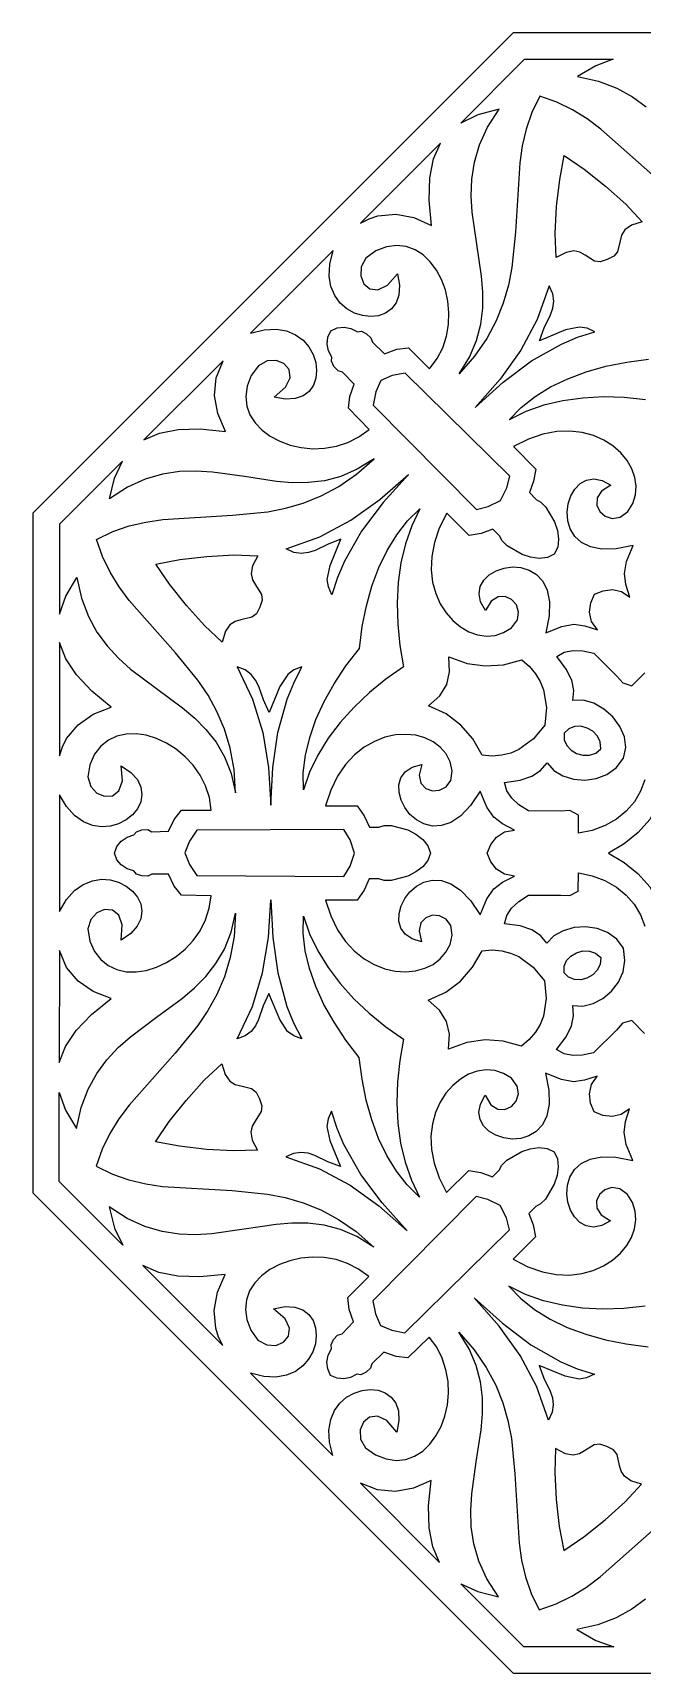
# Model space of a CAD drawing. Extents: x -535 to 535, y -535 to 535.
# Drawn here: x -155 to -39.8, y -155 to 155 of the extents above; entities that cross this region are included whole.
import ezdxf

# ---------------------------------------------------------------- set-up
doc = ezdxf.new("R2010")
doc.units = 0
doc.layers.add('LAYER_1', color=18, linetype='CONTINUOUS')
doc.layers.add('LAYER_2', color=150, linetype='CONTINUOUS')

msp = doc.modelspace()

# ---------------------------------------------------------------- linework, layer by layer
at = {"layer": 'LAYER_1'}
for points in [[(-37.78, 128.07), (-47.61, 136.81), (-50.23, 138.73), (-52.99, 140.44), (-55.96, 141.88), (-59.18, 143.01), (-60.65, 139.94), (-61.73, 136.82), (-62.48, 133.66), (-62.96, 130.45), (-63.75, 117.32), (-64.42, 110.63), (-65.08, 107.28), (-66.05, 103.92), (-67.4, 100.56), (-69.19, 97.21), (-71.51, 93.87), (-74.41, 90.55), (-72.44, 93.73), (-71.1, 96.85), (-70.29, 99.93), (-69.92, 102.98), (-69.9, 106), (-70.15, 109.01), (-71.06, 115.04), (-71.92, 121.12), (-72.1, 124.21), (-71.99, 127.35), (-71.51, 130.55), (-70.55, 133.81), (-69.03, 137.14), (-66.86, 140.57), (-70.86, 139.52), (-74.11, 137.95), (-62.07, 149.99), (-45.26, 149.99), (-48.56, 148.79), (-52.01, 146.72), (-48.06, 145.83), (-44.62, 144.54), (-41.64, 142.92), (-39.04, 141)], [(-39.16, 85.65), (-43.18, 86.06), (-47.14, 86.18), (-51.02, 85.98), (-54.77, 85.47), (-58.37, 84.62), (-61.78, 83.43), (-64.96, 81.88), (-62.68, 84.2), (-60.05, 86.26), (-57.11, 88.07), (-53.88, 89.63), (-50.39, 90.93), (-46.66, 91.98), (-42.72, 92.77), (-38.59, 93.31)], [(-39.27, 13.82), (-40.09, 11.66), (-41.28, 9.67), (-42.82, 7.91), (-44.67, 6.39), (-46.82, 5.17), (-49.23, 4.27), (-51.87, 3.73), (-51.87, 7.18), (-53.49, 8.03), (-55.2, 7.93), (-61.3, 7.94), (-63.11, 9.11), (-64.47, 10.37), (-65.38, 11.77), (-65.81, 13.35), (-62.86, 13.74), (-60.65, 14.49), (-59.02, 15.58), (-57.79, 17.02), (-56.48, 15.62), (-54.77, 14.6), (-52.78, 13.98), (-50.65, 13.79), (-48.52, 14.06), (-46.5, 14.83), (-44.73, 16.11), (-43.35, 17.94), (-42.89, 19.94), (-43.16, 21.97), (-44.03, 23.93), (-45.38, 25.71), (-47.06, 27.2), (-48.96, 28.29), (-50.95, 28.87), (-52.88, 28.85), (-52.73, 30.74), (-53.11, 32.67), (-54.15, 34.76), (-55.95, 37.12), (-54.53, 37.93), (-52.9, 38.28), (-51.05, 38.2), (-48.94, 37.76), (-44.62, 33.44), (-43.48, 32.17), (-41.74, 31.62), (-39.29, 34.06)], [(-39.34, -34.08), (-41.78, -31.64), (-43.52, -32.18), (-44.66, -33.46), (-48.98, -37.77), (-51.09, -38.21), (-52.94, -38.29), (-54.57, -37.94), (-55.99, -37.13), (-54.19, -34.76), (-53.15, -32.68), (-52.77, -30.75), (-52.92, -28.85), (-51.01, -28.93), (-49.08, -28.45), (-47.24, -27.5), (-45.61, -26.14), (-44.3, -24.44), (-43.41, -22.47), (-43.06, -20.3), (-43.36, -18), (-44.62, -16.26), (-46.33, -15.02), (-48.34, -14.25), (-50.51, -13.95), (-52.68, -14.1), (-54.72, -14.68), (-56.48, -15.67), (-57.8, -17.06), (-59.03, -15.61), (-60.67, -14.51), (-62.87, -13.77), (-65.82, -13.37), (-65.39, -11.79), (-64.48, -10.4), (-63.12, -9.14), (-61.31, -7.96), (-55.21, -7.97), (-53.5, -8.06), (-51.88, -7.22), (-51.87, -3.76), (-49.23, -4.3), (-46.83, -5.2), (-44.68, -6.43), (-42.83, -7.94), (-41.3, -9.7), (-40.11, -11.68), (-39.3, -13.84)], [(-39.24, -85.67), (-43.25, -86.08), (-47.22, -86.19), (-51.09, -85.99), (-54.85, -85.48), (-58.45, -84.63), (-61.86, -83.43), (-65.04, -81.88), (-62.75, -84.2), (-60.13, -86.27), (-57.19, -88.08), (-53.97, -89.64), (-50.48, -90.94), (-46.75, -91.99), (-42.81, -92.78), (-38.67, -93.32)], [(-39.16, -141), (-41.76, -142.92), (-44.74, -144.55), (-48.18, -145.83), (-52.13, -146.72), (-48.56, -148.8), (-45.16, -149.99), (-62.19, -149.99), (-74.07, -138.1), (-70.88, -139.59), (-66.98, -140.56), (-69.14, -137.14), (-70.66, -133.8), (-71.62, -130.54), (-72.1, -127.35), (-72.2, -124.21), (-72.02, -121.12), (-71.16, -115.03), (-70.24, -109.01), (-70, -106), (-70.01, -102.97), (-70.37, -99.93), (-71.18, -96.84), (-72.52, -93.72), (-74.49, -90.54), (-71.59, -93.87), (-69.28, -97.21), (-67.48, -100.56), (-66.14, -103.91), (-65.18, -107.27), (-64.52, -110.63), (-63.85, -117.32), (-63.08, -130.45), (-62.59, -133.66), (-61.85, -136.82), (-60.77, -139.94), (-59.3, -143.01), (-56.08, -141.89), (-53.11, -140.44), (-50.35, -138.73), (-47.74, -136.81), (-37.9, -128.07)]]:
    msp.add_lwpolyline(points, dxfattribs=at)
for points in [[(-93.04, 119.04), (-91.43, 119.85), (-89.78, 120.39), (-86.39, 120.71), (-82.97, 120.09), (-79.6, 118.61), (-80.07, 123.38), (-79.95, 127.57), (-79.23, 131.16), (-77.9, 134.16)], [(-46.39, 112.15), (-47.73, 111.71), (-48.8, 111.85), (-50.61, 112.97), (-51.57, 113.52), (-52.73, 113.77), (-54.2, 113.51), (-56.09, 112.52), (-56.24, 117.07), (-55.98, 122.18), (-55.39, 127.28), (-54.54, 131.8), (-50.74, 129.21), (-46.71, 126.02), (-42.91, 122.6), (-39.8, 119.27), (-41.84, 118.63), (-43.05, 117.78), (-43.69, 116.78), (-43.98, 115.71), (-44.46, 113.64), (-45.13, 112.79)], [(-113.84, 98.24), (-111.28, 98.88), (-109.01, 99), (-107.02, 98.66), (-105.32, 97.94), (-103.92, 96.91), (-102.81, 95.65), (-102.01, 94.23), (-101.52, 92.72), (-101.35, 91.19), (-101.49, 89.72), (-101.96, 88.38), (-102.77, 87.24), (-103.9, 86.37), (-105.39, 85.86), (-107.21, 85.76), (-109.39, 86.16), (-107.22, 88.04), (-106.37, 89.82), (-106.56, 91.35), (-107.53, 92.48), (-109, 93.08), (-110.7, 93), (-112.36, 92.09), (-113.71, 90.21), (-114.48, 88.2), (-114.74, 86.27), (-114.54, 84.47), (-113.94, 82.79), (-112.96, 81.27), (-111.67, 79.92), (-110.11, 78.76), (-108.32, 77.81), (-106.35, 77.09), (-104.25, 76.61), (-102.06, 76.4), (-99.83, 76.48), (-97.6, 76.87), (-95.43, 77.58), (-93.35, 78.64), (-91.42, 80.06), (-95.33, 84.09), (-95.09, 86.29), (-94.26, 88.63), (-96.46, 90.86), (-97.3, 91.14), (-98.07, 91.97), (-98.54, 92.96), (-98.45, 93.71), (-99.1, 94.91), (-99.35, 96.19), (-99.22, 97.47), (-98.69, 98.69), (-97.46, 99.23), (-96.15, 99.39), (-94.85, 99.15), (-93.64, 98.51), (-92.89, 98.61), (-91.9, 98.14), (-91.08, 97.36), (-90.79, 96.53), (-88.53, 94.36), (-86.19, 95.2), (-83.99, 95.44), (-79.99, 91.49), (-78.57, 93.42), (-77.51, 95.49), (-76.8, 97.67), (-76.41, 99.89), (-76.33, 102.12), (-76.54, 104.31), (-77.01, 106.41), (-77.74, 108.38), (-78.69, 110.17), (-79.85, 111.74), (-81.2, 113.03), (-82.72, 114), (-84.39, 114.61), (-86.2, 114.8), (-88.12, 114.54), (-90.14, 113.78), (-92.02, 112.43), (-92.92, 110.77), (-93.01, 109.06), (-92.41, 107.59), (-91.28, 106.63), (-89.75, 106.43), (-87.97, 107.29), (-86.08, 109.46), (-85.69, 107.28), (-85.79, 105.45), (-86.31, 103.96), (-87.18, 102.82), (-88.32, 102.01), (-89.67, 101.54), (-91.15, 101.39), (-92.68, 101.55), (-94.2, 102.04), (-95.63, 102.83), (-96.89, 103.93), (-97.92, 105.33), (-98.65, 107.03), (-98.99, 109.02), (-98.87, 111.29), (-98.23, 113.84)], [(-71.36, 84.2), (-66.05, 88.97), (-60.72, 92.98), (-55.06, 96.18), (-52, 97.46), (-48.73, 98.51), (-50.21, 99.19), (-51.62, 99.4), (-54.27, 98.86), (-59.21, 96.82), (-58.3, 99.24), (-57.11, 101.7), (-56.69, 102.97), (-56.52, 104.3), (-56.72, 105.69), (-57.39, 107.17), (-59.66, 100.79), (-62.74, 95.01), (-66.64, 89.56)], [(-134.04, 78.05), (-131.05, 79.36), (-127.49, 80.06), (-123.33, 80.15), (-118.55, 79.68), (-120.02, 83.03), (-120.64, 86.44), (-120.34, 89.81), (-119.04, 93.04)], [(-66.57, 66.64), (-65.4, 68.98), (-64.84, 71.22), (-84.59, 90.7), (-87.06, 90.22), (-89.22, 89.29), (-90.15, 87.13), (-90.64, 84.66), (-71.15, 64.9), (-68.91, 65.47)], [(-48.82, 48.89), (-47.19, 49.56), (-45.44, 49.79), (-43.7, 49.43), (-42.11, 48.33), (-42.88, 50.73), (-43.15, 52.8), (-42.75, 55.08), (-41.52, 58.08), (-44.72, 57.46), (-47.4, 57.4), (-49.58, 57.84), (-51.28, 58.68), (-52.55, 59.84), (-53.4, 61.23), (-53.87, 62.78), (-53.99, 64.39), (-53.78, 65.98), (-53.28, 67.47), (-52.51, 68.77), (-51.51, 69.8), (-50.3, 70.47), (-48.92, 70.7), (-47.38, 70.4), (-45.73, 69.5), (-47.5, 68.4), (-48.33, 67.09), (-48.39, 65.75), (-47.83, 64.54), (-46.81, 63.64), (-45.47, 63.22), (-43.99, 63.47), (-42.51, 64.54), (-41.58, 66.06), (-41.06, 67.66), (-40.93, 69.32), (-41.17, 70.99), (-41.75, 72.62), (-42.65, 74.19), (-43.85, 75.64), (-45.32, 76.93), (-47.04, 78.03), (-48.99, 78.89), (-51.14, 79.48), (-53.47, 79.74), (-55.96, 79.65), (-58.58, 79.15), (-61.31, 78.21), (-64.13, 76.79), (-59.91, 72.56), (-60.32, 70.3), (-61.13, 68.1), (-59.85, 66.83), (-58.94, 66.33), (-57.99, 65.38), (-56.35, 62.59), (-55.82, 60.96), (-55.6, 59.32), (-55.77, 57.79), (-56.42, 56.48), (-57.73, 55.84), (-59.26, 55.67), (-60.89, 55.89), (-62.52, 56.42), (-65.32, 58.06), (-66.27, 59), (-66.77, 59.92), (-68.03, 61.2), (-70.23, 60.39), (-72.5, 59.98), (-76.72, 64.2), (-78.15, 61.38), (-79.09, 58.65), (-79.58, 56.03), (-79.68, 53.54), (-79.42, 51.21), (-78.83, 49.06), (-77.97, 47.11), (-76.87, 45.39), (-75.58, 43.92), (-74.13, 42.72), (-72.56, 41.82), (-70.93, 41.24), (-69.26, 41), (-67.6, 41.13), (-66, 41.65), (-64.48, 42.58), (-63.4, 44.06), (-63.16, 45.54), (-63.58, 46.87), (-64.48, 47.9), (-65.69, 48.46), (-67.03, 48.4), (-68.34, 47.56), (-69.43, 45.8), (-70.34, 47.45), (-70.63, 48.98), (-70.4, 50.37), (-69.73, 51.58), (-68.7, 52.58), (-67.4, 53.35), (-65.91, 53.85), (-64.32, 54.06), (-62.71, 53.94), (-61.17, 53.47), (-59.77, 52.61), (-58.61, 51.35), (-57.78, 49.64), (-57.34, 47.47), (-57.39, 44.79), (-58.02, 41.58), (-55.02, 42.82), (-52.74, 43.22), (-50.66, 42.95), (-48.27, 42.18), (-49.36, 43.77), (-49.73, 45.5), (-49.5, 47.25)], [(-142.96, 59.25), (-139.89, 60.73), (-136.77, 61.81), (-133.6, 62.55), (-130.4, 63.04), (-117.26, 63.82), (-110.57, 64.5), (-107.22, 65.16), (-103.86, 66.12), (-100.5, 67.47), (-97.15, 69.26), (-93.81, 71.58), (-90.49, 74.48), (-93.66, 72.51), (-96.79, 71.17), (-99.87, 70.36), (-102.92, 69.99), (-105.94, 69.98), (-108.95, 70.22), (-114.97, 71.14), (-121.06, 72), (-124.16, 72.18), (-127.29, 72.07), (-130.49, 71.58), (-133.75, 70.63), (-137.09, 69.11), (-140.51, 66.94), (-139.54, 70.84), (-138.05, 74.03), (-149.94, 62.15), (-149.95, 45.12), (-148.75, 48.53), (-146.67, 52.09), (-145.78, 48.14), (-144.5, 44.71), (-142.87, 41.72), (-140.96, 39.12), (-138.81, 36.82), (-136.5, 34.76), (-131.59, 31.07), (-126.69, 27.45), (-124.38, 25.49), (-122.26, 23.34), (-120.36, 20.93), (-118.76, 18.18), (-117.5, 15.02), (-116.65, 11.38), (-116.94, 15.78), (-117.66, 19.78), (-118.76, 23.42), (-120.18, 26.74), (-121.87, 29.8), (-123.78, 32.64), (-128.03, 37.85), (-136.76, 47.69), (-138.68, 50.31), (-140.39, 53.07), (-141.83, 56.04)], [(-84, 71.55), (-88.79, 66.22), (-92.86, 60.85), (-96.1, 55.15), (-97.4, 52.08), (-98.45, 48.81), (-99.13, 50.29), (-99.34, 51.7), (-98.8, 54.35), (-96.76, 59.29), (-99.18, 58.37), (-101.64, 57.19), (-102.91, 56.76), (-104.24, 56.6), (-105.63, 56.79), (-107.11, 57.46), (-100.71, 59.75), (-94.88, 62.88), (-89.38, 66.81)], [(-84.9, 35.21), (-88.24, 32.85), (-91.37, 30.3), (-94.26, 27.57), (-96.87, 24.69), (-99.16, 21.67), (-101.11, 18.52), (-102.68, 15.27), (-103.84, 11.92), (-103.86, 15.18), (-103.46, 18.49), (-102.66, 21.85), (-101.48, 25.23), (-99.93, 28.62), (-98.03, 32), (-95.8, 35.34), (-93.26, 38.64), (-92.72, 42.78), (-91.93, 46.72), (-90.88, 50.45), (-89.57, 53.95), (-88.02, 57.18), (-86.2, 60.12), (-84.14, 62.75), (-81.82, 65.03), (-83.37, 61.85), (-84.56, 58.44), (-85.41, 54.84), (-85.92, 51.09), (-86.12, 47.21), (-86, 43.25), (-85.59, 39.24)], [(-112.09, 46.46), (-112.73, 45.2), (-113.59, 44.54), (-115.66, 44.05), (-116.73, 43.76), (-117.73, 43.12), (-118.58, 41.9), (-119.22, 39.87), (-122.55, 42.98), (-125.97, 46.78), (-129.16, 50.81), (-131.75, 54.61), (-127.23, 55.46), (-122.13, 56.06), (-117.02, 56.32), (-112.46, 56.17), (-113.45, 54.28), (-113.71, 52.81), (-113.46, 51.65), (-112.91, 50.69), (-111.79, 48.88), (-111.65, 47.81)], [(-149.97, 18.36), (-149.4, 20.07), (-148.62, 21.62), (-146.45, 24.24), (-143.59, 26.22), (-140.16, 27.56), (-143.86, 30.6), (-146.74, 33.65), (-148.77, 36.7), (-149.95, 39.76)], [(-109.99, 9.04), (-109.61, 16.17), (-108.69, 22.78), (-106.94, 29.04), (-105.68, 32.11), (-104.11, 35.16), (-105.64, 34.59), (-106.79, 33.74), (-108.28, 31.48), (-110.33, 26.56), (-111.39, 28.92), (-112.29, 31.49), (-112.89, 32.69), (-113.71, 33.74), (-114.84, 34.59), (-116.35, 35.16), (-113.45, 29.05), (-111.54, 22.78), (-110.45, 16.17)], [(-58.2, 24.14), (-60.37, 21.56), (-63.1, 19.58), (-64.66, 18.89), (-66.34, 18.46), (-68.13, 18.31), (-70.03, 18.49), (-71.84, 21.55), (-74.1, 24.17), (-76.86, 26.27), (-80.2, 27.79), (-78.08, 29.71), (-76.76, 31.82), (-76.2, 34.24), (-76.34, 37.1), (-72.91, 35.81), (-69.47, 35.34), (-66.02, 35.59), (-62.57, 36.48), (-61.1, 35.26), (-59.94, 33.89), (-59.06, 32.4), (-58.44, 30.82), (-57.91, 27.5)], [(-149.97, -11.05), (-148.62, -8.79), (-147.09, -7.1), (-145.45, -5.93), (-143.74, -5.24), (-142.02, -4.97), (-140.35, -5.08), (-138.77, -5.52), (-137.36, -6.25), (-136.16, -7.2), (-135.22, -8.35), (-134.6, -9.63), (-134.37, -11), (-134.56, -12.42), (-135.24, -13.83), (-136.47, -15.19), (-138.29, -16.45), (-138.08, -13.59), (-138.74, -11.73), (-139.95, -10.78), (-141.44, -10.66), (-142.9, -11.28), (-144.05, -12.54), (-144.58, -14.36), (-144.21, -16.64), (-143.33, -18.61), (-142.15, -20.15), (-140.74, -21.29), (-139.13, -22.04), (-137.36, -22.43), (-135.49, -22.48), (-133.57, -22.19), (-131.63, -21.6), (-129.72, -20.72), (-127.9, -19.57), (-126.21, -18.17), (-124.68, -16.53), (-123.38, -14.69), (-122.35, -12.65), (-121.63, -10.44), (-121.27, -8.07), (-126.88, -7.98), (-128.27, -6.25), (-129.33, -4.01), (-132.47, -3.99), (-133.26, -4.38), (-134.39, -4.34), (-135.42, -3.97), (-135.89, -3.37), (-137.19, -2.99), (-138.28, -2.26), (-139.09, -1.26), (-139.57, -0.02), (-139.09, 1.22), (-138.28, 2.26), (-137.19, 3.02), (-135.88, 3.42), (-135.42, 4.02), (-134.39, 4.38), (-133.25, 4.42), (-132.47, 4.03), (-129.33, 4.1), (-128.26, 6.34), (-126.88, 8.07), (-121.26, 8.1), (-121.62, 10.47), (-122.34, 12.68), (-123.37, 14.72), (-124.67, 16.57), (-126.19, 18.2), (-127.88, 19.61), (-129.7, 20.76), (-131.61, 21.64), (-133.54, 22.24), (-135.47, 22.52), (-137.34, 22.48), (-139.1, 22.09), (-140.72, 21.34), (-142.13, 20.2), (-143.31, 18.66), (-144.19, 16.69), (-144.57, 14.41), (-144.04, 12.59), (-142.89, 11.33), (-141.43, 10.71), (-139.94, 10.83), (-138.72, 11.77), (-138.07, 13.63), (-138.27, 16.5), (-136.45, 15.24), (-135.23, 13.87), (-134.55, 12.46), (-134.36, 11.03), (-134.59, 9.65), (-135.21, 8.36), (-136.15, 7.21), (-137.35, 6.25), (-138.77, 5.52), (-140.34, 5.07), (-142.01, 4.96), (-143.73, 5.22), (-145.44, 5.91), (-147.09, 7.07), (-148.61, 8.76), (-149.96, 11.01)], [(-69.1, -0.01), (-68.42, 1.63), (-67.34, 3.02), (-65.85, 3.99), (-63.96, 4.34), (-66.19, 5.49), (-67.85, 6.77), (-69.18, 8.66), (-70.43, 11.66), (-72.25, 8.95), (-74.11, 7.02), (-75.96, 5.79), (-77.76, 5.18), (-79.47, 5.1), (-81.06, 5.49), (-82.49, 6.25), (-83.71, 7.3), (-84.69, 8.57), (-85.38, 9.98), (-85.76, 11.44), (-85.78, 12.88), (-85.4, 14.21), (-84.58, 15.35), (-83.29, 16.23), (-81.48, 16.75), (-81.95, 14.73), (-81.62, 13.22), (-80.71, 12.22), (-79.46, 11.76), (-78.1, 11.85), (-76.86, 12.5), (-75.98, 13.72), (-75.7, 15.53), (-76.11, 17.26), (-76.88, 18.76), (-77.96, 20.02), (-79.31, 21.03), (-80.87, 21.78), (-82.62, 22.25), (-84.49, 22.42), (-86.44, 22.3), (-88.44, 21.86), (-90.43, 21.1), (-92.36, 19.99), (-94.2, 18.53), (-95.89, 16.7), (-97.39, 14.5), (-98.66, 11.9), (-99.65, 8.9), (-93.67, 8.9), (-92.37, 7.01), (-91.38, 4.88), (-89.58, 4.89), (-88.58, 5.18), (-87.24, 5.18), (-84.11, 4.36), (-82.58, 3.58), (-81.27, 2.58), (-80.31, 1.38), (-79.84, -0.01), (-80.31, -1.39), (-81.27, -2.59), (-82.59, -3.59), (-84.11, -4.37), (-87.25, -5.18), (-88.59, -5.18), (-89.59, -4.89), (-91.39, -4.88), (-92.37, -7.01), (-93.68, -8.9), (-99.66, -8.89), (-98.67, -11.89), (-97.41, -14.49), (-95.91, -16.7), (-94.22, -18.52), (-92.38, -19.99), (-90.45, -21.1), (-88.46, -21.86), (-86.47, -22.3), (-84.51, -22.43), (-82.64, -22.25), (-80.89, -21.79), (-79.33, -21.04), (-77.98, -20.03), (-76.9, -18.77), (-76.12, -17.27), (-75.71, -15.54), (-76, -13.73), (-76.87, -12.51), (-78.11, -11.86), (-79.47, -11.77), (-80.72, -12.23), (-81.63, -13.22), (-81.97, -14.74), (-81.49, -16.76), (-83.3, -16.23), (-84.6, -15.36), (-85.41, -14.21), (-85.79, -12.88), (-85.77, -11.45), (-85.39, -9.99), (-84.69, -8.58), (-83.71, -7.31), (-82.49, -6.25), (-81.07, -5.49), (-79.48, -5.11), (-77.76, -5.19), (-75.96, -5.8), (-74.12, -7.03), (-72.26, -8.97), (-70.44, -11.68), (-69.19, -8.68), (-67.86, -6.79), (-66.2, -5.51), (-63.96, -4.37), (-65.86, -4.01), (-67.34, -3.05), (-68.42, -1.65)], [(-54.53, 22.62), (-54.52, 21.4), (-54.06, 20.33), (-53.25, 19.45), (-52.2, 18.82), (-51, 18.49), (-49.77, 18.49), (-48.59, 18.88), (-47.59, 19.7), (-47.72, 21), (-48.27, 22.11), (-49.13, 23), (-50.21, 23.62), (-51.4, 23.94), (-52.58, 23.91), (-53.66, 23.48)], [(-27.3, -0.03), (-29.9, 1.35), (-32.48, 3.28), (-34.85, 5.87), (-36.81, 9.24), (-38.37, 6.35), (-40.54, 3.86), (-43.18, 1.75), (-46.17, -0.02), (-43.19, -1.8), (-40.54, -3.91), (-38.37, -6.4), (-36.82, -9.29), (-34.86, -5.92), (-32.48, -3.33), (-29.9, -1.41)], [(-94.21, 0), (-95.03, 2.48), (-96.21, 4.47), (-123.96, 4.29), (-125.36, 2.21), (-126.23, 0.02), (-125.36, -2.17), (-123.96, -4.26), (-96.21, -4.46), (-95.03, -2.47)], [(-110, -8.84), (-109.62, -16), (-108.7, -22.67), (-106.97, -29), (-105.71, -32.08), (-104.15, -35.14), (-105.67, -34.57), (-106.82, -33.72), (-108.31, -31.47), (-110.36, -26.54), (-111.42, -28.89), (-112.32, -31.46), (-112.93, -32.67), (-113.75, -33.72), (-114.87, -34.57), (-116.39, -35.14), (-113.48, -28.99), (-111.56, -22.66), (-110.46, -16)], [(-150, -62.09), (-149.99, -45.28), (-148.79, -48.59), (-146.72, -52.04), (-145.83, -48.08), (-144.54, -44.65), (-142.91, -41.67), (-140.99, -39.07), (-138.85, -36.78), (-136.53, -34.72), (-131.62, -31.02), (-126.71, -27.41), (-124.41, -25.46), (-122.28, -23.31), (-120.38, -20.9), (-118.78, -18.15), (-117.52, -14.99), (-116.66, -11.35), (-116.96, -15.75), (-117.68, -19.75), (-118.79, -23.39), (-120.21, -26.71), (-121.9, -29.77), (-123.81, -32.61), (-128.07, -37.81), (-136.81, -47.65), (-138.73, -50.26), (-140.44, -53.02), (-141.89, -55.99), (-143.02, -59.2), (-139.95, -60.68), (-136.83, -61.76), (-133.66, -62.51), (-130.46, -63), (-117.32, -63.78), (-110.64, -64.47), (-107.28, -65.13), (-103.92, -66.1), (-100.56, -67.44), (-97.21, -69.24), (-93.88, -71.56), (-90.55, -74.47), (-93.73, -72.49), (-96.85, -71.14), (-99.94, -70.33), (-102.98, -69.96), (-106.01, -69.95), (-109.02, -70.19), (-115.04, -71.1), (-121.13, -71.96), (-124.22, -72.13), (-127.36, -72.03), (-130.56, -71.54), (-133.82, -70.58), (-137.15, -69.06), (-140.57, -66.89), (-139.53, -70.88), (-137.96, -74.14)], [(-84.94, -35.19), (-85.64, -39.22), (-86.05, -43.23), (-86.17, -47.2), (-85.98, -51.07), (-85.47, -54.83), (-84.62, -58.43), (-83.43, -61.84), (-81.88, -65.02), (-84.2, -62.73), (-86.26, -60.11), (-88.07, -57.17), (-89.63, -53.94), (-90.93, -50.45), (-91.97, -46.72), (-92.76, -42.77), (-93.29, -38.64), (-95.84, -35.34), (-98.06, -31.99), (-99.96, -28.61), (-101.5, -25.22), (-102.68, -21.84), (-103.48, -18.48), (-103.87, -15.17), (-103.85, -11.91), (-102.7, -15.26), (-101.13, -18.51), (-99.19, -21.66), (-96.9, -24.68), (-94.29, -27.56), (-91.41, -30.28), (-88.28, -32.83)], [(-149.99, -39.6), (-148.81, -36.57), (-146.78, -33.56), (-143.9, -30.55), (-140.18, -27.51), (-143.59, -26.18), (-146.44, -24.2), (-148.61, -21.61), (-149.98, -18.4)], [(-58.24, -24.15), (-57.95, -27.5), (-58.48, -30.82), (-59.1, -32.4), (-59.98, -33.89), (-61.15, -35.26), (-62.61, -36.48), (-66.06, -35.59), (-69.51, -35.33), (-72.95, -35.8), (-76.39, -37.09), (-76.24, -34.24), (-76.8, -31.82), (-78.11, -29.71), (-80.23, -27.8), (-76.89, -26.28), (-74.12, -24.19), (-71.86, -21.57), (-70.05, -18.5), (-68.15, -18.33), (-66.36, -18.48), (-64.68, -18.91), (-63.12, -19.59), (-60.4, -21.57)], [(-47.6, -19.75), (-47.73, -21.05), (-48.29, -22.15), (-49.16, -23.04), (-50.24, -23.65), (-51.42, -23.96), (-52.61, -23.92), (-53.7, -23.49), (-54.57, -22.63), (-54.56, -21.41), (-54.09, -20.34), (-53.28, -19.47), (-52.22, -18.85), (-51.02, -18.52), (-49.78, -18.53), (-48.61, -18.93)], [(-112.14, -46.43), (-111.7, -47.77), (-111.84, -48.85), (-112.96, -50.65), (-113.51, -51.62), (-113.77, -52.77), (-113.51, -54.24), (-112.52, -56.13), (-117.07, -56.28), (-122.18, -56.02), (-127.28, -55.42), (-131.8, -54.57), (-129.21, -50.77), (-126.02, -46.75), (-122.59, -42.95), (-119.26, -39.84), (-118.63, -41.88), (-117.77, -43.1), (-116.77, -43.73), (-115.7, -44.02), (-113.64, -44.5), (-112.78, -45.17)], [(-48.87, -48.9), (-49.55, -47.26), (-49.78, -45.51), (-49.41, -43.78), (-48.32, -42.19), (-50.71, -42.96), (-52.79, -43.22), (-55.06, -42.82), (-58.07, -41.59), (-57.44, -44.79), (-57.39, -47.47), (-57.83, -49.65), (-58.67, -51.35), (-59.83, -52.62), (-61.22, -53.47), (-62.77, -53.94), (-64.38, -54.06), (-65.97, -53.85), (-67.46, -53.35), (-68.76, -52.58), (-69.79, -51.58), (-70.46, -50.37), (-70.69, -48.98), (-70.39, -47.45), (-69.48, -45.79), (-68.39, -47.56), (-67.08, -48.4), (-65.74, -48.46), (-64.53, -47.9), (-63.63, -46.87), (-63.21, -45.54), (-63.45, -44.06), (-64.53, -42.57), (-66.04, -41.64), (-67.65, -41.13), (-69.31, -41), (-70.97, -41.24), (-72.61, -41.82), (-74.17, -42.72), (-75.62, -43.91), (-76.92, -45.38), (-78.02, -47.1), (-78.88, -49.05), (-79.47, -51.2), (-79.74, -53.53), (-79.64, -56.02), (-79.15, -58.64), (-78.21, -61.37), (-76.78, -64.19), (-72.56, -59.97), (-70.29, -60.38), (-68.09, -61.19), (-66.82, -59.92), (-66.33, -59), (-65.38, -58.06), (-62.58, -56.42), (-60.95, -55.89), (-59.31, -55.67), (-57.79, -55.84), (-56.47, -56.49), (-55.83, -57.8), (-55.66, -59.33), (-55.88, -60.96), (-56.41, -62.59), (-58.05, -65.39), (-59, -66.33), (-59.92, -66.83), (-61.2, -68.1), (-60.39, -70.3), (-59.98, -72.56), (-64.2, -76.78), (-61.39, -78.21), (-58.66, -79.15), (-56.03, -79.65), (-53.55, -79.75), (-51.21, -79.49), (-49.06, -78.9), (-47.12, -78.04), (-45.39, -76.94), (-43.92, -75.65), (-42.72, -74.2), (-41.82, -72.64), (-41.24, -71), (-41, -69.33), (-41.12, -67.68), (-41.64, -66.07), (-42.57, -64.56), (-44.05, -63.48), (-45.54, -63.23), (-46.87, -63.65), (-47.89, -64.55), (-48.46, -65.76), (-48.4, -67.1), (-47.56, -68.41), (-45.79, -69.51), (-47.45, -70.41), (-48.98, -70.71), (-50.37, -70.48), (-51.58, -69.8), (-52.58, -68.77), (-53.35, -67.47), (-53.85, -65.98), (-54.05, -64.39), (-53.93, -62.78), (-53.46, -61.24), (-52.61, -59.84), (-51.34, -58.69), (-49.64, -57.85), (-47.46, -57.41), (-44.78, -57.47), (-41.58, -58.1), (-42.81, -55.09), (-43.2, -52.82), (-42.94, -50.74), (-42.17, -48.35), (-43.75, -49.44), (-45.49, -49.8), (-47.24, -49.58)], [(-84.2, -71.41), (-88.97, -66.1), (-92.98, -60.77), (-96.18, -55.11), (-97.46, -52.05), (-98.51, -48.78), (-99.18, -50.26), (-99.39, -51.67), (-98.85, -54.32), (-96.82, -59.26), (-99.24, -58.34), (-101.69, -57.16), (-102.97, -56.74), (-104.3, -56.57), (-105.69, -56.76), (-107.17, -57.43), (-100.79, -59.71), (-95.01, -62.79), (-89.56, -66.69)], [(-66.64, -66.64), (-68.97, -65.46), (-71.21, -64.9), (-90.71, -84.64), (-90.23, -87.11), (-89.3, -89.27), (-87.14, -90.2), (-84.67, -90.69), (-64.9, -71.21), (-65.47, -68.97)], [(-98.27, -113.88), (-98.91, -111.33), (-99.02, -109.05), (-98.68, -107.06), (-97.96, -105.37), (-96.93, -103.96), (-95.67, -102.86), (-94.25, -102.06), (-92.74, -101.57), (-91.21, -101.39), (-89.74, -101.54), (-88.4, -102.01), (-87.26, -102.81), (-86.39, -103.95), (-85.88, -105.43), (-85.78, -107.26), (-86.18, -109.44), (-88.06, -107.27), (-89.84, -106.41), (-91.37, -106.61), (-92.5, -107.57), (-93.1, -109.04), (-93.02, -110.75), (-92.11, -112.41), (-90.23, -113.76), (-88.22, -114.52), (-86.3, -114.79), (-84.49, -114.59), (-82.82, -113.99), (-81.29, -113.02), (-79.94, -111.72), (-78.78, -110.16), (-77.83, -108.37), (-77.1, -106.4), (-76.63, -104.3), (-76.42, -102.11), (-76.5, -99.88), (-76.89, -97.66), (-77.6, -95.48), (-78.65, -93.41), (-80.07, -91.48), (-84.11, -95.39), (-86.31, -95.14), (-88.65, -94.31), (-90.88, -96.51), (-91.16, -97.34), (-91.99, -98.12), (-92.97, -98.59), (-93.73, -98.49), (-94.93, -99.14), (-96.21, -99.4), (-97.49, -99.26), (-98.7, -98.73), (-99.24, -97.51), (-99.4, -96.2), (-99.17, -94.89), (-98.53, -93.69), (-98.62, -92.93), (-98.15, -91.95), (-97.38, -91.12), (-96.54, -90.84), (-94.37, -88.57), (-95.21, -86.24), (-95.45, -84.03), (-91.5, -80.04), (-93.43, -78.62), (-95.5, -77.56), (-97.67, -76.85), (-99.9, -76.46), (-102.13, -76.38), (-104.32, -76.58), (-106.42, -77.06), (-108.39, -77.78), (-110.18, -78.73), (-111.75, -79.89), (-113.04, -81.24), (-114.01, -82.76), (-114.62, -84.43), (-114.82, -86.24), (-114.56, -88.16), (-113.79, -90.17), (-112.44, -92.05), (-110.78, -92.96), (-109.08, -93.05), (-107.61, -92.45), (-106.64, -91.32), (-106.45, -89.79), (-107.3, -88.01), (-109.47, -86.12), (-107.29, -85.73), (-105.46, -85.83), (-103.98, -86.35), (-102.83, -87.22), (-102.03, -88.37), (-101.55, -89.72), (-101.4, -91.19), (-101.57, -92.73), (-102.06, -94.24), (-102.85, -95.67), (-103.95, -96.94), (-105.35, -97.97), (-107.05, -98.69), (-109.04, -99.03), (-111.31, -98.91), (-113.86, -98.27)], [(-119.06, -93.07), (-119.87, -91.47), (-120.41, -89.81), (-120.73, -86.43), (-120.1, -83.01), (-118.62, -79.64), (-123.4, -80.11), (-127.58, -79.98), (-131.18, -79.26), (-134.18, -77.93)], [(-71.56, -84.05), (-66.23, -88.85), (-60.86, -92.92), (-55.16, -96.17), (-52.09, -97.46), (-48.82, -98.52), (-50.3, -99.2), (-51.71, -99.41), (-54.36, -98.86), (-59.3, -96.83), (-58.38, -99.25), (-57.2, -101.7), (-56.78, -102.97), (-56.61, -104.3), (-56.81, -105.7), (-57.48, -107.17), (-59.77, -100.77), (-62.89, -94.94), (-66.82, -89.44)], [(-54.64, -131.81), (-50.84, -129.21), (-46.82, -126.03), (-43.03, -122.6), (-39.92, -119.27), (-41.95, -118.63), (-43.17, -117.78), (-43.8, -116.79), (-44.09, -115.72), (-44.56, -113.65), (-45.22, -112.8), (-46.48, -112.16), (-47.82, -111.72), (-48.9, -111.86), (-50.71, -112.97), (-51.67, -113.52), (-52.83, -113.78), (-54.3, -113.52), (-56.19, -112.53), (-56.34, -117.08), (-56.08, -122.19), (-55.49, -127.29)], [(-78.09, -134.09), (-79.39, -131.1), (-80.09, -127.54), (-80.18, -123.38), (-79.7, -118.6), (-83.05, -120.06), (-86.46, -120.69), (-89.84, -120.38), (-93.07, -119.08)]]:
    msp.add_lwpolyline(points, close=True, dxfattribs=at)
at = {"layer": 'LAYER_2'}
msp.add_lwpolyline([(-155, 64.2), (-155, -64.2), (-64.2, -155), (64.2, -155), (155, -64.2), (155, 64.2), (64.2, 155), (-64.2, 155)], close=True, dxfattribs=at)

doc.saveas('drawing.dxf')
